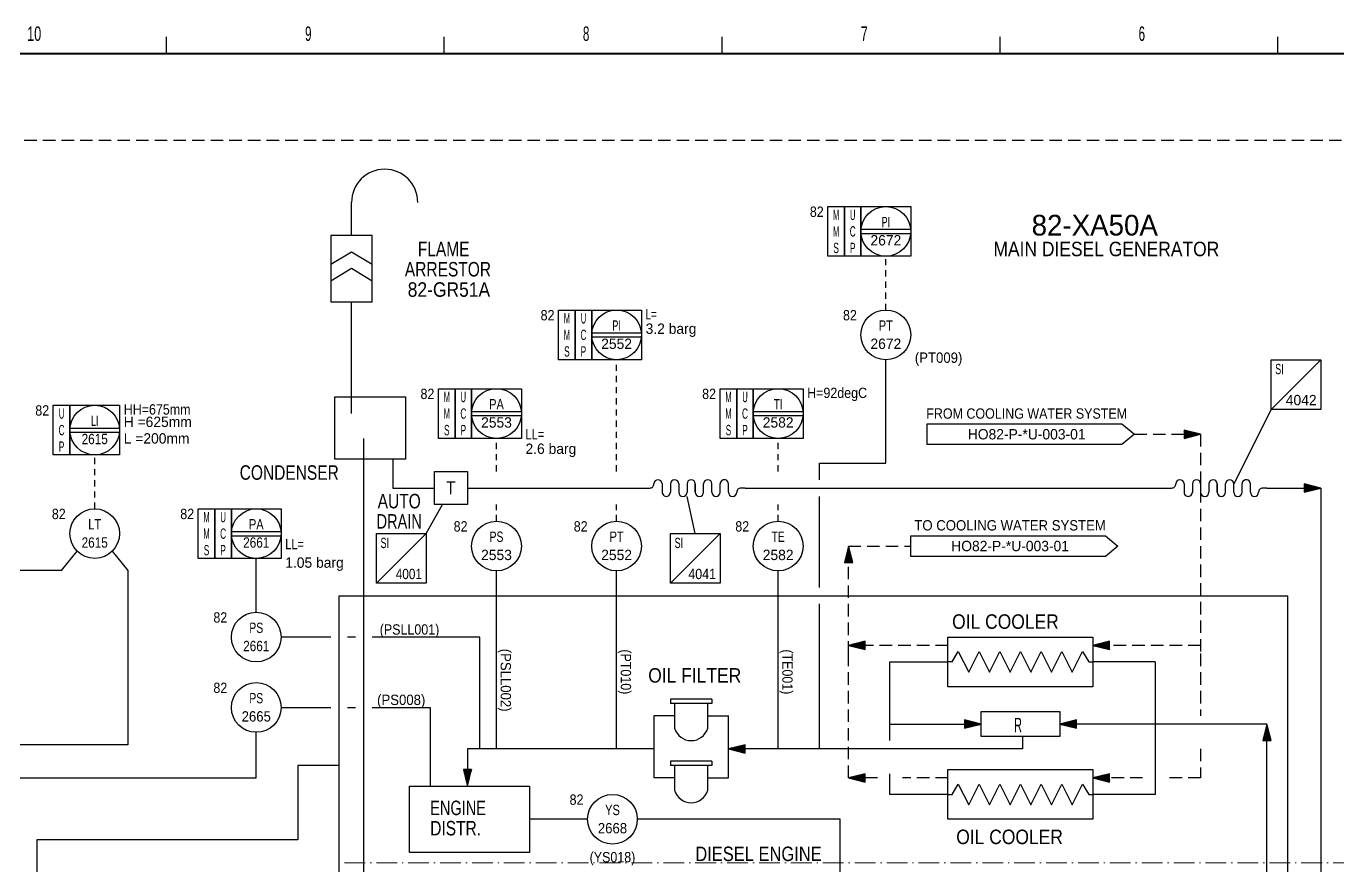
# Model space of a CAD drawing. Header units: millimetres. Extents: x 13 to 838, y 4 to 592.
# Drawn here: x 192.5 to 509.1, y 388.8 to 591.6 of the extents above; entities that cross this region are included whole.
import ezdxf
from ezdxf.enums import TextEntityAlignment as Align

# ---------------------------------------------------------------- set-up
doc = ezdxf.new("R2010")
doc.units = ezdxf.units.MM
for name, pattern in [('DOT_DASHED', [7.7, 5, -1.2, 0.3, -1.2]), ('MEDIUM_DASHED', [4.5, 3, -1.5]), ('SHORT_DASHED', [2.7, 1.5, -1.2])]:
    doc.linetypes.add(name, pattern=pattern)
for name, color, linetype, lineweight in [('1', 7, 'Continuous', 25), ('13', 7, 'DOT_DASHED', 13), ('18', 7, 'Continuous', 25), ('43', 7, 'Continuous', 25), ('45', 7, 'Continuous', 40)]:
    doc.layers.add(name, color=color, linetype=linetype, lineweight=lineweight)
for name, color, linetype in [('35', 7, 'Continuous'), ('36', 7, 'Continuous'), ('37', 7, 'Continuous'), ('40', 7, 'Continuous')]:
    doc.layers.add(name, color=color, linetype=linetype)

msp = doc.modelspace()

# ---------------------------------------------------------------- linework, layer by layer
at = {"layer": '1'}
for p, q in [((271, 541), (271, 549)), ((390, 536), (390, 548)), ((394, 542.5), (406, 542.5)), ((394, 541.5), (406, 541.5)), ((271, 498), (271, 525)), ((325, 511), (325, 523)), ((329, 517.5), (341, 517.5)), ((329, 516.5), (341, 516.5)), ((296, 492), (296, 504)), ((364, 492), (364, 504)), ((300, 498.5), (312, 498.5)), ((300, 497.5), (312, 497.5)), ((368, 498.5), (380, 498.5)), ((368, 497.5), (380, 497.5)), ((493, 499), (484, 481)), ((203, 494.5), (215, 494.5)), ((472, 493.951), (472.039, 493.99)), ((472, 493.81), (472.152, 493.962)), ((203, 493.5), (215, 493.5)), ((274, 386), (274, 492)), ((472, 493.668), (472.266, 493.934)), ((472, 493.527), (472.379, 493.905)), ((472, 493.386), (472.492, 493.877)), ((472, 493.244), (472.605, 493.849)), ((472, 493.103), (472.718, 493.82)), ((472, 492.961), (472.831, 493.792)), ((472, 492.82), (472.945, 493.764)), ((472, 492.679), (473.058, 493.736)), ((472, 492.537), (473.171, 493.707)), ((472, 492.396), (473.284, 493.679)), ((472, 492.255), (473.397, 493.651)), ((472, 492.113), (473.51, 493.622)), ((472.038, 492.009), (473.624, 493.594)), ((472.226, 492.057), (473.737, 493.566)), ((472.415, 492.104), (473.85, 493.538)), ((472.604, 492.151), (473.963, 493.509)), ((472.792, 492.198), (474.076, 493.481)), ((472.981, 492.245), (474.189, 493.453)), ((473.17, 492.292), (474.303, 493.424)), ((473.358, 492.34), (474.416, 493.396)), ((473.547, 492.387), (474.529, 493.368)), ((473.736, 492.434), (474.642, 493.339)), ((473.924, 492.481), (474.755, 493.311)), ((474.113, 492.528), (474.868, 493.283)), ((474.302, 492.575), (474.982, 493.255)), ((474.491, 492.623), (475.095, 493.226)), ((474.679, 492.67), (475.208, 493.198)), ((474.868, 492.717), (475.321, 493.17)), ((475.057, 492.764), (475.434, 493.141)), ((475.245, 492.811), (475.547, 493.113)), ((475.434, 492.858), (475.661, 493.085)), ((475.623, 492.906), (475.774, 493.057)), ((475.811, 492.953), (475.887, 493.028)), ((294, 481.5), (296, 481.5)), ((295, 478.5), (295, 481.5)), ((299, 480), (342, 480)), ((342, 480), (343, 480)), ((346, 481), (346, 479)), ((348, 481), (348, 479)), ((350, 481), (350, 479)), ((352, 481), (352, 479)), ((354, 479), (354, 481)), ((354, 481), (354, 479)), ((356, 479), (356, 481)), ((358, 479), (358, 481)), ((360, 479), (360, 481)), ((362, 479), (362, 481)), ((366, 480), (365, 480)), ((366, 480), (468, 480)), ((468, 480), (469, 480)), ((472, 481), (472, 479)), ((474, 481), (474, 479)), ((476, 481), (476, 479)), ((478, 481), (478, 479)), ((480, 479), (480, 481)), ((480, 481), (480, 479)), ((482, 479), (482, 481)), ((484, 479), (484, 481)), ((486, 479), (486, 481)), ((488, 479), (488, 481)), ((492, 480), (491, 480)), ((501, 480.951), (501.039, 480.99)), ((501, 480.81), (501.152, 480.962)), ((501, 480.668), (501.266, 480.934)), ((501, 480.527), (501.379, 480.905)), ((501, 480.386), (501.492, 480.877)), ((501, 480.244), (501.605, 480.849)), ((501, 480.103), (501.718, 480.82)), ((501, 479.961), (501.831, 480.792)), ((501, 479.82), (501.945, 480.764)), ((501, 479.679), (502.058, 480.736)), ((501, 479.537), (502.171, 480.707)), ((501, 479.396), (502.284, 480.679)), ((501, 479.255), (502.397, 480.651)), ((501, 479.113), (502.51, 480.622)), ((501.038, 479.009), (502.624, 480.594)), ((501.226, 479.057), (502.737, 480.566)), ((501.415, 479.104), (502.85, 480.538)), ((501.604, 479.151), (502.963, 480.509)), ((501.792, 479.198), (503.076, 480.481)), ((501.981, 479.245), (503.189, 480.453)), ((502.17, 479.292), (503.303, 480.424)), ((502.358, 479.34), (503.416, 480.396)), ((502.547, 479.387), (503.529, 480.368)), ((502.736, 479.434), (503.642, 480.339)), ((502.924, 479.481), (503.755, 480.311)), ((503.113, 479.528), (503.868, 480.283)), ((503.302, 479.575), (503.982, 480.255)), ((503.491, 479.623), (504.095, 480.226)), ((503.679, 479.67), (504.208, 480.198)), ((503.868, 479.717), (504.321, 480.17)), ((504.057, 479.764), (504.434, 480.141)), ((504.245, 479.811), (504.547, 480.113)), ((504.434, 479.858), (504.661, 480.085)), ((504.623, 479.906), (504.774, 480.057)), ((504.811, 479.953), (504.887, 480.028)), ((238, 463), (238, 475)), ((354, 469), (352, 478)), ((384, 456), (384, 478)), ((242, 469.5), (254, 469.5)), ((242, 468.5), (254, 468.5)), ((391.189, 465.245), (390.887, 465.547)), ((391.142, 465.434), (390.915, 465.661)), ((391.094, 465.623), (390.943, 465.774)), ((391.047, 465.811), (390.972, 465.887)), ((201, 460.061), (204.757, 464.757)), ((390.473, 462), (390.095, 462.379)), ((390.614, 462), (390.123, 462.492)), ((390.756, 462), (390.151, 462.605)), ((390.897, 462), (390.18, 462.718)), ((391.039, 462), (390.208, 462.831)), ((391.18, 462), (390.236, 462.945)), ((391.321, 462), (390.264, 463.058)), ((391.463, 462), (390.293, 463.171)), ((391.604, 462), (390.321, 463.284)), ((391.745, 462), (390.349, 463.397)), ((391.887, 462), (390.378, 463.51)), ((391.991, 462.038), (390.406, 463.624)), ((391.943, 462.226), (390.434, 463.737)), ((391.896, 462.415), (390.462, 463.85)), ((391.849, 462.604), (390.491, 463.963)), ((391.802, 462.792), (390.519, 464.076)), ((391.755, 462.981), (390.547, 464.189)), ((391.708, 463.17), (390.576, 464.303)), ((391.66, 463.358), (390.604, 464.416)), ((391.613, 463.547), (390.632, 464.529)), ((391.566, 463.736), (390.661, 464.642)), ((391.519, 463.924), (390.689, 464.755)), ((391.472, 464.113), (390.717, 464.868)), ((391.425, 464.302), (390.745, 464.982)), ((391.377, 464.491), (390.774, 465.095)), ((391.33, 464.679), (390.802, 465.208)), ((391.283, 464.868), (390.83, 465.321)), ((391.236, 465.057), (390.859, 465.434)), ((306, 417), (306, 460)), ((335, 417), (335, 460)), ((374, 417), (374, 460)), ((390.049, 462), (390.01, 462.039)), ((390.19, 462), (390.038, 462.152)), ((390.332, 462), (390.066, 462.266)), ((384, 417), (384, 452)), ((266, 444), (254, 444)), ((272, 444), (270, 444)), ((302, 444), (276, 444)), ((302, 417), (302, 444)), ((391.189, 442.047), (391.113, 441.972)), ((391.377, 442.094), (391.226, 441.943)), ((391.566, 442.142), (391.339, 441.915)), ((391.755, 442.189), (391.453, 441.887)), ((391.943, 442.236), (391.566, 441.859)), ((392.132, 442.283), (391.679, 441.83)), ((392.321, 442.33), (391.792, 441.802)), ((392.509, 442.377), (391.905, 441.774)), ((392.698, 442.425), (392.018, 441.745)), ((392.887, 442.472), (392.132, 441.717)), ((393.076, 442.519), (392.245, 441.689)), ((393.264, 442.566), (392.358, 441.661)), ((393.453, 442.613), (392.471, 441.632)), ((393.642, 442.66), (392.584, 441.604)), ((393.83, 442.708), (392.697, 441.576)), ((394.019, 442.755), (392.811, 441.547)), ((394.208, 442.802), (392.924, 441.519)), ((394.396, 442.849), (393.037, 441.491)), ((394.585, 442.896), (393.15, 441.462)), ((394.774, 442.943), (393.263, 441.434)), ((394.962, 442.991), (393.376, 441.406)), ((395, 442.887), (393.49, 441.378)), ((395, 442.745), (393.603, 441.349)), ((395, 442.604), (393.716, 441.321)), ((395, 442.463), (393.829, 441.293)), ((395, 442.321), (393.942, 441.264)), ((395, 442.18), (394.055, 441.236)), ((395, 442.039), (394.169, 441.208)), ((395, 441.897), (394.282, 441.18)), ((395, 441.756), (394.395, 441.151)), ((395, 441.614), (394.508, 441.123)), ((395, 441.473), (394.621, 441.095)), ((395, 441.332), (394.734, 441.066)), ((395, 441.19), (394.848, 441.038)), ((395, 441.049), (394.961, 441.01)), ((450.189, 442.047), (450.113, 441.972)), ((450.377, 442.094), (450.226, 441.943)), ((450.566, 442.142), (450.339, 441.915)), ((450.755, 442.189), (450.453, 441.887)), ((450.943, 442.236), (450.566, 441.859)), ((451.132, 442.283), (450.679, 441.83)), ((451.321, 442.33), (450.792, 441.802)), ((451.509, 442.377), (450.905, 441.774)), ((451.698, 442.425), (451.018, 441.745)), ((451.887, 442.472), (451.132, 441.717)), ((452.076, 442.519), (451.245, 441.689)), ((452.264, 442.566), (451.358, 441.661)), ((452.453, 442.613), (451.471, 441.632)), ((452.642, 442.66), (451.584, 441.604)), ((452.83, 442.708), (451.697, 441.576)), ((453.019, 442.755), (451.811, 441.547)), ((453.208, 442.802), (451.924, 441.519)), ((453.396, 442.849), (452.037, 441.491)), ((453.585, 442.896), (452.15, 441.462)), ((453.774, 442.943), (452.263, 441.434)), ((453.962, 442.991), (452.376, 441.406)), ((454, 442.887), (452.49, 441.378)), ((454, 442.745), (452.603, 441.349)), ((454, 442.604), (452.716, 441.321)), ((454, 442.463), (452.829, 441.293)), ((454, 442.321), (452.942, 441.264)), ((454, 442.18), (453.055, 441.236)), ((454, 442.039), (453.169, 441.208)), ((454, 441.897), (453.282, 441.18)), ((454, 441.756), (453.395, 441.151)), ((454, 441.614), (453.508, 441.123)), ((454, 441.473), (453.621, 441.095)), ((454, 441.332), (453.734, 441.066)), ((454, 441.19), (453.848, 441.038)), ((454, 441.049), (453.961, 441.01)), ((416, 438), (415, 438)), ((449, 438), (450, 438)), ((465, 438), (450, 438)), ((358, 429), (348, 429)), ((348, 429), (348, 428)), ((358, 428), (348, 428)), ((358, 429), (358, 428)), ((254, 427), (266, 427)), ((270, 427), (272, 427)), ((349, 425), (344, 425)), ((344, 425), (344, 410)), ((357, 425), (362, 425)), ((401, 419), (401, 423)), ((401, 423), (423, 423)), ((419, 423.951), (419.039, 423.99)), ((419, 423.81), (419.152, 423.962)), ((419, 423.668), (419.266, 423.934)), ((419, 423.527), (419.379, 423.905)), ((419, 423.386), (419.492, 423.877)), ((419, 423.244), (419.605, 423.849)), ((419, 423.103), (419.718, 423.82)), ((419, 422.961), (419.831, 423.792)), ((419, 422.82), (419.945, 423.764)), ((419, 422.679), (420.058, 423.736)), ((419, 422.537), (420.171, 423.707)), ((419, 422.396), (420.284, 423.679)), ((419, 422.255), (420.397, 423.651)), ((419, 422.113), (420.51, 423.622)), ((419.038, 422.009), (420.624, 423.594)), ((419.226, 422.057), (420.737, 423.566)), ((419.415, 422.104), (420.85, 423.538)), ((419.604, 422.151), (420.963, 423.509)), ((419.792, 422.198), (421.076, 423.481)), ((419.981, 422.245), (421.189, 423.453)), ((420.17, 422.292), (421.303, 423.424)), ((420.358, 422.34), (421.416, 423.396)), ((420.547, 422.387), (421.529, 423.368)), ((420.736, 422.434), (421.642, 423.339)), ((420.924, 422.481), (421.755, 423.311)), ((421.113, 422.528), (421.868, 423.283)), ((421.302, 422.575), (421.982, 423.255)), ((421.491, 422.623), (422.095, 423.226)), ((421.679, 422.67), (422.208, 423.198)), ((421.868, 422.717), (422.321, 423.17)), ((422.057, 422.764), (422.434, 423.141)), ((422.245, 422.811), (422.547, 423.113)), ((422.434, 422.858), (422.661, 423.085)), ((422.623, 422.906), (422.774, 423.057)), ((422.811, 422.953), (422.887, 423.028)), ((492, 423), (442, 423)), ((442.189, 423.047), (442.113, 422.972)), ((442.377, 423.094), (442.226, 422.943)), ((442.566, 423.142), (442.339, 422.915)), ((442.755, 423.189), (442.453, 422.887)), ((442.943, 423.236), (442.566, 422.859)), ((443.132, 423.283), (442.679, 422.83)), ((443.321, 423.33), (442.792, 422.802)), ((443.509, 423.377), (442.905, 422.774)), ((443.698, 423.425), (443.018, 422.745)), ((443.887, 423.472), (443.132, 422.717)), ((444.076, 423.519), (443.245, 422.689)), ((444.264, 423.566), (443.358, 422.661)), ((444.453, 423.613), (443.471, 422.632)), ((444.642, 423.66), (443.584, 422.604)), ((444.83, 423.708), (443.697, 422.576)), ((445.019, 423.755), (443.811, 422.547)), ((445.208, 423.802), (443.924, 422.519)), ((445.396, 423.849), (444.037, 422.491)), ((445.585, 423.896), (444.15, 422.462)), ((445.774, 423.943), (444.263, 422.434)), ((445.962, 423.991), (444.376, 422.406)), ((446, 423.887), (444.49, 422.378)), ((446, 423.745), (444.603, 422.349)), ((446, 423.604), (444.716, 422.321)), ((446, 423.463), (444.829, 422.293)), ((446, 423.321), (444.942, 422.264)), ((446, 423.18), (445.055, 422.236)), ((446, 423.039), (445.169, 422.208)), ((446, 422.897), (445.282, 422.18)), ((446, 422.756), (445.395, 422.151)), ((446, 422.614), (445.508, 422.123)), ((446, 422.473), (445.621, 422.095)), ((446, 422.332), (445.734, 422.066)), ((446, 422.19), (445.848, 422.038)), ((446, 422.049), (445.961, 422.01)), ((492.755, 419.981), (491.547, 421.189)), ((492.708, 420.17), (491.576, 421.303)), ((492.66, 420.358), (491.604, 421.416)), ((492.613, 420.547), (491.632, 421.529)), ((492.566, 420.736), (491.661, 421.642)), ((492.519, 420.924), (491.689, 421.755)), ((492.472, 421.113), (491.717, 421.868)), ((492.425, 421.302), (491.745, 421.982)), ((492.377, 421.491), (491.774, 422.095)), ((492.33, 421.679), (491.802, 422.208)), ((492.283, 421.868), (491.83, 422.321)), ((492.236, 422.057), (491.859, 422.434)), ((492.189, 422.245), (491.887, 422.547)), ((492.142, 422.434), (491.915, 422.661)), ((492.094, 422.623), (491.943, 422.774)), ((492.047, 422.811), (491.972, 422.887)), ((492, 350.5), (492, 423)), ((365.962, 417.991), (364.376, 416.406)), ((491.049, 419), (491.01, 419.039)), ((491.19, 419), (491.038, 419.152)), ((491.332, 419), (491.066, 419.266)), ((491.473, 419), (491.095, 419.379)), ((491.614, 419), (491.123, 419.492)), ((491.756, 419), (491.151, 419.605)), ((491.897, 419), (491.18, 419.718)), ((492.039, 419), (491.208, 419.831)), ((492.18, 419), (491.236, 419.945)), ((492.321, 419), (491.264, 420.058)), ((492.463, 419), (491.293, 420.171)), ((492.604, 419), (491.321, 420.284)), ((492.745, 419), (491.349, 420.397)), ((492.887, 419), (491.378, 420.51)), ((492.991, 419.038), (491.406, 420.624)), ((492.943, 419.226), (491.434, 420.737)), ((492.896, 419.415), (491.462, 420.85)), ((492.849, 419.604), (491.491, 420.963)), ((492.802, 419.792), (491.519, 421.076)), ((362.189, 417.047), (362.113, 416.972)), ((362.377, 417.094), (362.226, 416.943)), ((362.566, 417.142), (362.339, 416.915)), ((362.755, 417.189), (362.453, 416.887)), ((362.943, 417.236), (362.566, 416.859)), ((363.132, 417.283), (362.679, 416.83)), ((363.321, 417.33), (362.792, 416.802)), ((363.509, 417.377), (362.905, 416.774)), ((363.698, 417.425), (363.018, 416.745)), ((363.887, 417.472), (363.132, 416.717)), ((364.076, 417.519), (363.245, 416.689)), ((364.264, 417.566), (363.358, 416.661)), ((364.453, 417.613), (363.471, 416.632)), ((364.642, 417.66), (363.584, 416.604)), ((364.83, 417.708), (363.697, 416.576)), ((365.019, 417.755), (363.811, 416.547)), ((365.208, 417.802), (363.924, 416.519)), ((365.396, 417.849), (364.037, 416.491)), ((365.585, 417.896), (364.15, 416.462)), ((365.774, 417.943), (364.263, 416.434)), ((366, 417.887), (364.49, 416.378)), ((366, 417.745), (364.603, 416.349)), ((366, 417.604), (364.716, 416.321)), ((366, 417.463), (364.829, 416.293)), ((366, 417.321), (364.942, 416.264)), ((366, 417.18), (365.055, 416.236)), ((366, 417.039), (365.169, 416.208)), ((366, 416.897), (365.282, 416.18)), ((366, 416.756), (365.395, 416.151)), ((366, 416.614), (365.508, 416.123)), ((366, 416.473), (365.621, 416.095)), ((366, 416.332), (365.734, 416.066)), ((366, 416.19), (365.848, 416.038)), ((366, 416.049), (365.961, 416.01)), ((298.009, 411.962), (299.594, 410.376)), ((298.057, 411.774), (299.566, 410.263)), ((298.113, 412), (299.622, 410.49)), ((298.255, 412), (299.651, 410.603)), ((298.396, 412), (299.679, 410.716)), ((298.537, 412), (299.707, 410.829)), ((298.679, 412), (299.736, 410.942)), ((298.82, 412), (299.764, 411.055)), ((298.961, 412), (299.792, 411.169)), ((299.103, 412), (299.82, 411.282)), ((299.244, 412), (299.849, 411.395)), ((299.386, 412), (299.877, 411.508)), ((299.527, 412), (299.905, 411.621)), ((299.668, 412), (299.934, 411.734)), ((299.81, 412), (299.962, 411.848)), ((299.951, 412), (299.99, 411.961)), ((358, 414), (348, 414)), ((348, 414), (348, 413)), ((358, 413), (348, 413)), ((357, 413), (349, 413)), ((349, 413), (349, 407)), ((357, 407), (357, 413)), ((358, 414), (358, 413)), ((298.104, 411.585), (299.538, 410.15)), ((298.151, 411.396), (299.509, 410.037)), ((298.198, 411.208), (299.481, 409.924)), ((298.245, 411.019), (299.453, 409.811)), ((298.292, 410.83), (299.424, 409.697)), ((298.34, 410.642), (299.396, 409.584)), ((298.387, 410.453), (299.368, 409.471)), ((298.434, 410.264), (299.339, 409.358)), ((298.481, 410.076), (299.311, 409.245)), ((298.528, 409.887), (299.283, 409.132)), ((298.575, 409.698), (299.255, 409.018)), ((298.623, 409.509), (299.226, 408.905)), ((298.67, 409.321), (299.198, 408.792)), ((298.717, 409.132), (299.17, 408.679)), ((298.764, 408.943), (299.141, 408.566)), ((298.811, 408.755), (299.113, 408.453)), ((298.858, 408.566), (299.085, 408.339)), ((349, 410), (344, 410)), ((391.189, 410.047), (391.113, 409.972)), ((391.377, 410.094), (391.226, 409.943)), ((391.566, 410.142), (391.339, 409.915)), ((391.755, 410.189), (391.453, 409.887)), ((391.943, 410.236), (391.566, 409.859)), ((392.132, 410.283), (391.679, 409.83)), ((392.321, 410.33), (391.792, 409.802)), ((392.509, 410.377), (391.905, 409.774)), ((392.698, 410.425), (392.018, 409.745)), ((392.887, 410.472), (392.132, 409.717)), ((393.076, 410.519), (392.245, 409.689)), ((393.264, 410.566), (392.358, 409.661)), ((393.453, 410.613), (392.471, 409.632)), ((393.642, 410.66), (392.584, 409.604)), ((393.83, 410.708), (392.697, 409.576)), ((394.019, 410.755), (392.811, 409.547)), ((394.208, 410.802), (392.924, 409.519)), ((394.396, 410.849), (393.037, 409.491)), ((394.585, 410.896), (393.15, 409.462)), ((394.774, 410.943), (393.263, 409.434)), ((394.962, 410.991), (393.376, 409.406)), ((395, 410.887), (393.49, 409.378)), ((395, 410.745), (393.603, 409.349)), ((395, 410.604), (393.716, 409.321)), ((395, 410.463), (393.829, 409.293)), ((395, 410.321), (393.942, 409.264)), ((395, 410.18), (394.055, 409.236)), ((395, 410.039), (394.169, 409.208)), ((395, 409.897), (394.282, 409.18)), ((395, 409.756), (394.395, 409.151)), ((395, 409.614), (394.508, 409.123)), ((395, 409.473), (394.621, 409.095)), ((395, 409.332), (394.734, 409.066)), ((395, 409.19), (394.848, 409.038)), ((395, 409.049), (394.961, 409.01)), ((450.189, 410.047), (450.113, 409.972)), ((450.377, 410.094), (450.226, 409.943)), ((450.566, 410.142), (450.339, 409.915)), ((450.755, 410.189), (450.453, 409.887)), ((450.943, 410.236), (450.566, 409.859)), ((451.132, 410.283), (450.679, 409.83)), ((451.321, 410.33), (450.792, 409.802)), ((451.509, 410.377), (450.905, 409.774)), ((451.698, 410.425), (451.018, 409.745)), ((451.887, 410.472), (451.132, 409.717)), ((452.076, 410.519), (451.245, 409.689)), ((452.264, 410.566), (451.358, 409.661)), ((452.453, 410.613), (451.471, 409.632)), ((452.642, 410.66), (451.584, 409.604)), ((452.83, 410.708), (451.697, 409.576)), ((453.019, 410.755), (451.811, 409.547)), ((453.208, 410.802), (451.924, 409.519)), ((453.396, 410.849), (452.037, 409.491)), ((453.585, 410.896), (452.15, 409.462)), ((453.774, 410.943), (452.263, 409.434)), ((453.962, 410.991), (452.376, 409.406)), ((454, 410.887), (452.49, 409.378)), ((454, 410.745), (452.603, 409.349)), ((454, 410.604), (452.716, 409.321)), ((454, 410.463), (452.829, 409.293)), ((454, 410.321), (452.942, 409.264)), ((454, 410.18), (453.055, 409.236)), ((454, 410.039), (453.169, 409.208)), ((454, 409.897), (453.282, 409.18)), ((454, 409.756), (453.395, 409.151)), ((454, 409.614), (453.508, 409.123)), ((454, 409.473), (453.621, 409.095)), ((454, 409.332), (453.734, 409.066)), ((454, 409.19), (453.848, 409.038)), ((454, 409.049), (453.961, 409.01)), ((298.906, 408.377), (299.057, 408.226)), ((298.953, 408.189), (299.028, 408.113)), ((415, 406), (416, 406)), ((449, 406), (450, 406)), ((328, 400), (314, 400)), ((195, 395), (195, 378))]:
    msp.add_line(p, q, dxfattribs=at)
for points in [[(390, 548), (390, 536), (386, 536), (386, 548)], [(394, 548), (394, 536), (390, 536), (390, 548)], [(394, 536), (394, 548), (406, 548), (406, 536)], [(276, 525), (276, 541), (266, 541), (266, 525)], [(325, 523), (325, 511), (321, 511), (321, 523)], [(329, 523), (329, 511), (325, 511), (325, 523)], [(329, 511), (329, 523), (341, 523), (341, 511)], [(296, 504), (296, 492), (292, 492), (292, 504)], [(300, 504), (300, 492), (296, 492), (296, 504)], [(300, 492), (300, 504), (312, 504), (312, 492)], [(364, 504), (364, 492), (360, 492), (360, 504)], [(368, 504), (368, 492), (364, 492), (364, 504)], [(368, 492), (368, 504), (380, 504), (380, 492)], [(284, 502), (284, 487), (267, 487), (267, 502)], [(203, 500), (203, 488), (199, 488), (199, 500)], [(203, 488), (203, 500), (215, 500), (215, 488)], [(410, 495.5), (457, 495.5), (460, 493), (457, 490.5), (410, 490.5)], [(476, 493), (472, 494), (472, 492)], [(291, 476), (291, 484), (299, 484), (299, 476)], [(505, 480), (501, 481), (501, 479)], [(238, 475), (238, 463), (234, 463), (234, 475)], [(242, 475), (242, 463), (238, 463), (238, 475)], [(242, 463), (242, 475), (254, 475), (254, 463)], [(391, 466), (390, 462), (392, 462)], [(406, 468.5), (453, 468.5), (456, 466), (453, 463.5), (406, 463.5)], [(450, 444), (450, 432), (415, 432), (415, 444)], [(391, 442), (395, 441), (395, 443)], [(450, 442), (454, 441), (454, 443)], [(442, 426), (442, 420), (423, 420), (423, 426)], [(423, 423), (419, 424), (419, 422)], [(442, 423), (446, 422), (446, 424)], [(492, 423), (491, 419), (493, 419)], [(362, 417), (366, 416), (366, 418)], [(299, 408), (300, 412), (298, 412)], [(450, 412), (450, 400), (415, 400), (415, 412)], [(391, 410), (395, 409), (395, 411)], [(450, 410), (454, 409), (454, 411)], [(314, 408), (314, 392), (285, 392), (285, 408)]]:
    msp.add_lwpolyline(points, close=True, dxfattribs=at)
for points in [[(276, 534), (271, 537), (266, 534)], [(276, 530), (271, 533), (266, 530)], [(384, 482), (384, 486), (400, 486), (400, 511)], [(493, 499), (493, 511), (505, 511), (505, 499), (493, 499), (505, 511)], [(201, 460.061), (179, 460.061), (179, 500)], [(281, 487), (281, 480), (291, 480)], [(492, 480), (505, 480), (505, 367), (516, 367), (516, 314)], [(277, 457), (277, 469), (289, 469), (289, 457), (277, 457), (289, 469), (293, 476)], [(348, 457), (348, 469), (360, 469), (360, 457), (348, 457), (360, 469)], [(213.243, 464.757), (217, 460.061), (217, 418), (147, 418), (147, 436)], [(416, 438), (417.5, 440.5), (420, 435.5), (422.5, 440.5), (425, 435.5), (427.5, 440.5), (430, 435.5), (432.5, 440.5), (435, 435.5), (437.5, 440.5), (440, 435.5), (442.5, 440.5), (445, 435.5), (447.5, 440.5), (449, 438)], [(401, 423), (401, 438), (415, 438)], [(465, 438), (465, 406), (450, 406)], [(357, 422), (357, 428), (349, 428), (349, 422)], [(276, 427), (276, 427), (290, 427), (290, 408)], [(357, 410), (362, 410), (362, 425)], [(433, 420), (433, 417), (374, 417), (362, 417)], [(306, 417), (299, 417), (299, 408)], [(344, 417), (335, 417), (306, 417)], [(268, 413), (258, 413), (258, 395), (195, 395)], [(415, 406), (401, 406), (401, 411)], [(416, 406), (417.5, 408.5), (420, 403.5), (422.5, 408.5), (425, 403.5), (427.5, 408.5), (430, 403.5), (432.5, 408.5), (435, 403.5), (437.5, 408.5), (440, 403.5), (442.5, 408.5), (445, 403.5), (447.5, 408.5), (449, 406)]]:
    msp.add_lwpolyline(points, dxfattribs=at)
for centre in [(400, 542), (335, 517), (400, 517), (306, 498), (374, 498), (209, 494), (209, 469), (248, 469), (306, 466), (335, 466), (374, 466), (248, 444), (248, 427), (334, 400)]:
    msp.add_circle(centre, 6, dxfattribs=at)
for centre, radius, start, end in [((279, 549), 8, 0, 180), ((345, 481), 1, 0, 180), ((349, 481), 1, 0.0396, 180), ((353, 481), 1, 0, 180), ((357, 481), 1, 0, 180), ((361, 481), 1, 0, 180.0396), ((471, 481), 1, 0, 180), ((475, 481), 1, 0.0396, 180), ((479, 481), 1, 0, 180), ((483, 481), 1, 0, 180), ((487, 481), 1, 0, 180.0396), ((343, 481), 1, 269.9852, 0.0593), ((347, 479), 1, 180, 0.0396), ((351, 479), 1, 180, 0), ((355, 479), 1, 180, 0), ((359, 479), 1, 180.0396, 0), ((363, 479), 1, 180, 0), ((365, 479), 1, 89.9852, 180.0593), ((469, 481), 1, 269.9852, 0.0593), ((473, 479), 1, 180, 0.0396), ((477, 479), 1, 180, 0), ((481, 479), 1, 180, 0), ((485, 479), 1, 180.0396, 0), ((489, 479), 1, 180, 0), ((491, 479), 1, 89.9852, 180.0593), ((353, 423.167), 4.167, 196.2602, 343.7398), ((353, 408.167), 4.167, 196.2602, 343.7398)]:
    msp.add_arc(centre, radius, start, end, dxfattribs=at)
at = {"layer": '13'}
msp.add_line((667, 389.5), (268.861, 389.5), dxfattribs=at)
at = {"layer": '18', "linetype": 'SHORT_DASHED'}
for p, q in [((400, 523), (400, 536)), ((335, 484), (335, 511)), ((306, 484), (306, 492)), ((374, 484), (374, 492)), ((209, 475), (209, 488)), ((306, 472), (306, 476)), ((335, 472), (335, 476)), ((374, 472), (374, 476))]:
    msp.add_line(p, q, dxfattribs=at)
at = {"layer": '18'}
msp.add_line((248, 450), (248, 463), dxfattribs=at)
at = {"layer": '18', "linetype": 'MEDIUM_DASHED'}
for p, q in [((415, 442), (391, 442)), ((476, 442), (450, 442)), ((391, 410), (391, 440)), ((476, 440), (476, 425)), ((415, 410), (404, 410)), ((462, 410), (450, 410))]:
    msp.add_line(p, q, dxfattribs=at)
msp.add_lwpolyline([(684, 564), (684, 94), (57, 94), (57, 564)], close=True, dxfattribs=at)
for points in [[(460, 493), (476, 493), (476, 440)], [(391, 440), (391, 466), (406, 466)], [(476, 417), (476, 410), (468, 410)], [(398, 410), (391, 410), (391, 411)]]:
    msp.add_lwpolyline(points, dxfattribs=at)
at = {"layer": '18'}
for points in [[(268, 326), (268, 454), (497, 454), (497, 251.5)], [(140, 410), (248, 410), (248, 421)], [(389, 373), (389, 400), (340, 400)]]:
    msp.add_lwpolyline(points, dxfattribs=at)
at = {"layer": '43'}
for p, q in [((226.239, 589), (226.239, 585)), ((293.32, 589), (293.32, 585)), ((360.4, 589), (360.4, 585)), ((427.48, 589), (427.48, 585)), ((494.56, 589), (494.56, 585))]:
    msp.add_line(p, q, dxfattribs=at)
at = {"layer": '45'}
msp.add_lwpolyline([(25, 585), (830, 585), (830, 10), (25, 10)], close=True, dxfattribs=at)

# ---------------------------------------------------------------- texts
at = {"layer": '35'}
for s, width, p in [('82', 0.9, (385, 545.5)), ('82', 0.9, (320, 520.5)), ('82', 0.9, (393, 520.5)), ('82', 0.9, (291, 501.5)), ('82', 0.9, (359, 501.5)), ('82', 0.9, (198, 497.5)), ('82', 0.9, (202, 472.5)), ('82', 0.9, (233, 472.5)), ('82', 0.9, (299, 469.5)), ('82', 0.9, (328, 469.5)), ('82', 0.9, (367, 469.5)), ('4001', 0.85, (288, 458)), ('4041', 0.9, (359, 458)), ('82', 0.9, (241, 447.5)), ('82', 0.9, (241, 430.5)), ('82', 0.9, (327, 403.5))]:
    msp.add_text(s, height=2.5, dxfattribs=dict(at, width=width)).set_placement(p, align=Align.RIGHT)
for s, width, p in [('M', 0.55, (388, 544.75)), ('U', 0.55, (392, 544.75)), ('PI', 0.65, (400, 543)), ('M', 0.55, (388, 540.75)), ('C', 0.6, (392, 540.75)), ('S', 0.6, (388, 536.75)), ('P', 0.6, (392, 536.75)), ('M', 0.55, (323, 519.75)), ('U', 0.55, (327, 519.75)), ('PI', 0.65, (335, 518)), ('PT', 0.8, (400, 518)), ('M', 0.55, (323, 515.75)), ('C', 0.6, (327, 515.75)), ('S', 0.6, (323, 511.75)), ('P', 0.6, (327, 511.75)), ('M', 0.55, (294, 500.75)), ('U', 0.55, (298, 500.75)), ('PA', 0.8, (306, 499)), ('M', 0.55, (362, 500.75)), ('U', 0.55, (366, 500.75)), ('TI', 0.7, (374, 499)), ('U', 0.55, (201, 496.75)), ('LI', 0.65, (209, 495)), ('M', 0.55, (294, 496.75)), ('C', 0.6, (298, 496.75)), ('M', 0.55, (362, 496.75)), ('C', 0.6, (366, 496.75)), ('FROM COOLING WATER SYSTEM', 0.9, (434, 496.75)), ('C', 0.6, (201, 492.75)), ('S', 0.6, (294, 492.75)), ('P', 0.6, (298, 492.75)), ('S', 0.6, (362, 492.75)), ('P', 0.6, (366, 492.75)), ('P', 0.6, (201, 488.75)), ('2615', 0.85, (209, 490.6)), ('LT', 0.8, (209, 470)), ('M', 0.55, (236, 471.75)), ('U', 0.55, (240, 471.75)), ('PA', 0.8, (248, 470)), ('TO COOLING WATER SYSTEM', 0.95, (430, 469.75)), ('M', 0.55, (236, 467.75)), ('C', 0.6, (240, 467.75)), ('PS', 0.75, (306, 467)), ('PT', 0.8, (335, 467)), ('TE', 0.75, (374, 467)), ('2615', 0.85, (209, 465.6)), ('S', 0.6, (236, 463.75)), ('P', 0.6, (240, 463.75)), ('2661', 0.85, (248, 465.6)), ('PS', 0.75, (248, 445)), ('(PSLL001)', 0.9, (285, 444.6)), ('2661', 0.85, (248, 440.6)), ('PS', 0.75, (248, 428)), ('(PS008)', 0.95, (283, 427.6)), ('2665', 0.95, (248, 423.6)), ('YS', 0.8, (334, 401)), ('2668', 0.95, (334, 396.6)), ('(YS018)', 0.9, (334, 389.6))]:
    msp.add_text(s, height=2.5, dxfattribs=dict(at, width=width)).set_placement(p, align=Align.CENTER)
for s, p in [('2672', (400, 538.6)), ('2552', (335, 513.6)), ('2672', (400, 513.6)), ('2553', (306, 494.6)), ('2582', (374, 494.6)), ('HO82-P-*U-003-01', (434, 491.75)), ('HO82-P-*U-003-01', (430, 464.75)), ('2553', (306, 462.6)), ('2552', (335, 462.6)), ('2582', (374, 462.6))]:
    msp.add_text(s, height=2.5, dxfattribs=at).set_placement(p, align=Align.CENTER)
for s, width, p in [('L=', 0.7, (342, 520.75)), ('(PT009)', 0.95, (407, 510.25)), ('SI', 0.65, (494, 507.5)), ('H=92degC', 0.9, (381, 501.75)), ('HH=675mm', 0.9, (216, 497.75)), ('LL=', 0.8, (313, 491.75)), ('LL=', 0.8, (255, 465.209)), ('SI', 0.65, (278, 465.5)), ('SI', 0.65, (349, 465.5))]:
    msp.add_text(s, height=2.5, dxfattribs=dict(at, width=width)).set_placement(p)
for s, p in [('3.2 barg', (342, 517.25)), ('H =625mm', (216, 494.75)), ('L =200mm', (216, 490.75)), ('2.6 barg', (313, 488.25)), ('1.05 barg', (255, 460.75))]:
    msp.add_text(s, height=2.5, dxfattribs=at).set_placement(p)
msp.add_text('4042', height=2.5, dxfattribs=at).set_placement((504, 500), align=Align.RIGHT)
for s, width, p in [('(PSLL002)', 0.95, (307, 433.6)), ('(PT010)', 0.9, (336, 435.6)), ('(TE001)', 0.9, (375, 435.6))]:
    msp.add_text(s, height=2.5, rotation=270, dxfattribs=dict(at, width=width)).set_placement(p, align=Align.CENTER)
at = {"layer": '36'}
for s, width, p in [('FLAME', 0.8, (293.24, 536)), ('MAIN DIESEL GENERATOR', 0.9, (453.236, 536)), ('ARRESTOR', 0.8, (294.28, 531.1)), ('82-GR51A', 0.9, (294.516, 526.2)), ('AUTO', 0.8, (282.515, 475.099)), ('DRAIN', 0.75, (282.515, 470.199)), ('OIL FILTER', 0.9, (353.869, 433))]:
    msp.add_text(s, height=3.5, dxfattribs=dict(at, width=width)).set_placement(p, align=Align.CENTER)
for s, width, p in [('CONDENSER', 0.8, (244, 482)), ('OIL COOLER', 0.9, (416, 446)), ('R', 0.55, (431, 421)), ('ENGINE', 0.75, (290, 401)), ('DISTR.', 0.8, (290, 396.1)), ('OIL COOLER', 0.9, (417, 394)), ('DIESEL ENGINE', 0.85, (354, 389.899))]:
    msp.add_text(s, height=3.5, dxfattribs=dict(at, width=width)).set_placement(p)
at = {"layer": '37'}
msp.add_text('82-XA50A', height=5, dxfattribs=at).set_placement((450.441, 541), align=Align.CENTER)
at = {"layer": '40'}
for s, width, p in [('10', 0.65, (192.7, 587.999)), ('9', 0.6, (259.78, 587.999)), ('8', 0.6, (326.86, 587.999)), ('7', 0.65, (393.939, 587.999)), ('6', 0.6, (461.02, 587.999))]:
    msp.add_text(s, height=3.5, dxfattribs=dict(at, width=width)).set_placement(p)

doc.saveas('drawing.dxf')
